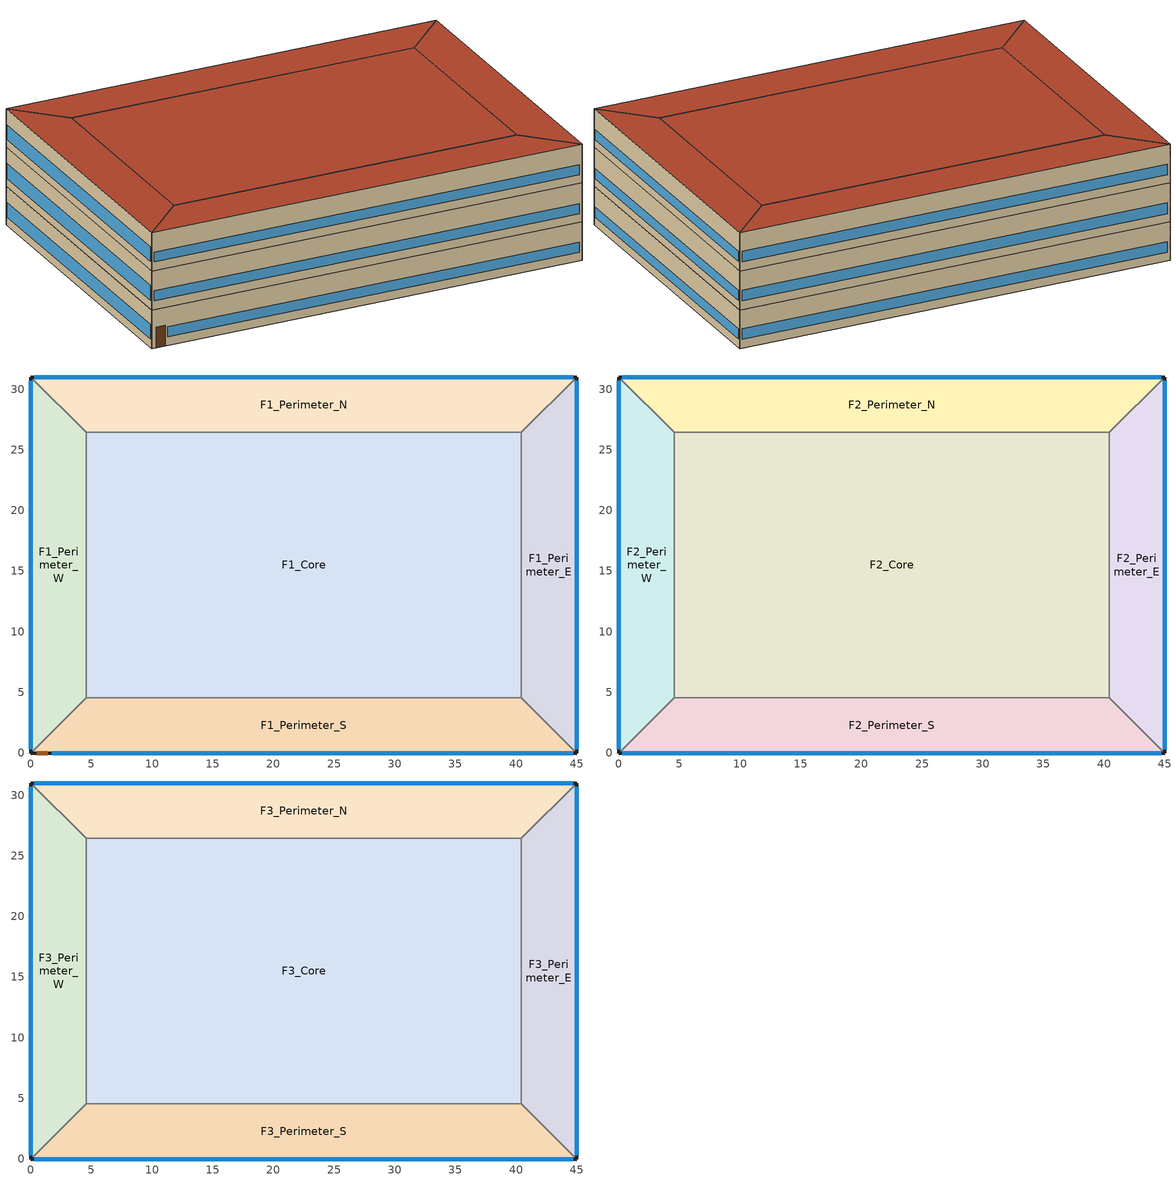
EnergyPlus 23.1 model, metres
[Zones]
F1_Perimeter_S
 floor ground (Slab): 4.57,4.57 40.43,4.57 45,0 0,0 z0
 wall outside (Exterior Wall): 0,0 45,0 z0:4
 wall to F1_Perimeter_E (Interior Wall): 45,0 40.43,4.57 z0:4
 wall to F1_Core (Interior Wall): 40.43,4.57 4.57,4.57 z0:4
 wall to F1_Perimeter_W (Interior Wall): 4.57,4.57 0,0 z0:4
 window (Window): 1.71,0 44.7,0 z0.9:1.95
 door (Exterior Door): 0.5,0 1.41,0 z0:2.13
F1_Perimeter_E
 floor ground (Slab): 40.43,4.57 40.43,26.43 45,31 45,0 z0
 wall outside (Exterior Wall): 45,0 45,31 z0:4
 wall to F1_Perimeter_N (Interior Wall): 45,31 40.43,26.43 z0:4
 wall to F1_Core (Interior Wall): 40.43,26.43 40.43,4.57 z0:4
 window (Window): 45,0.3 45,30.7 z0.9:1.92
F1_Perimeter_N
 floor ground (Slab): 40.43,26.43 4.57,26.43 0,31 45,31 z0
 wall outside (Exterior Wall): 45,31 0,31 z0:4
 wall to F1_Perimeter_W (Interior Wall): 0,31 4.57,26.43 z0:4
 wall to F1_Core (Interior Wall): 4.57,26.43 40.43,26.43 z0:4
 window (Window): 44.7,31 0.3,31 z0.9:1.99
F1_Perimeter_W
 floor ground (Slab): 4.57,26.43 4.57,4.57 0,0 0,31 z0
 wall outside (Exterior Wall): 0,31 0,0 z0:4
 wall to F1_Core (Interior Wall): 4.57,4.57 4.57,26.43 z0:4
 window (Window): 0,30.7 0,0.3 z0.9:2.41
F1_Core
 floor ground (Slab): 4.57,26.43 40.43,26.43 40.43,4.57 4.57,4.57 z0
F2_Perimeter_S
 floor to F1_Perimeter_S (Interior Floor): 4.57,4.57 40.43,4.57 45,0 0,0 z4
 wall outside (Exterior Wall): 0,0 45,0 z4:8
 wall to F2_Perimeter_E (Interior Wall): 45,0 40.43,4.57 z4:8
 wall to F2_Core (Interior Wall): 40.43,4.57 4.57,4.57 z4:8
 wall to F2_Perimeter_W (Interior Wall): 4.57,4.57 0,0 z4:8
 window (Window): 0.3,0 44.7,0 z4.9:5.91
F2_Perimeter_E
 floor to F1_Perimeter_E (Interior Floor): 40.43,4.57 40.43,26.43 45,31 45,0 z4
 wall outside (Exterior Wall): 45,0 45,31 z4:8
 wall to F2_Perimeter_N (Interior Wall): 45,31 40.43,26.43 z4:8
 wall to F2_Core (Interior Wall): 40.43,26.43 40.43,4.57 z4:8
 window (Window): 45,0.3 45,30.7 z4.9:5.92
F2_Perimeter_N
 floor to F1_Perimeter_N (Interior Floor): 40.43,26.43 4.57,26.43 0,31 45,31 z4
 wall outside (Exterior Wall): 45,31 0,31 z4:8
 wall to F2_Perimeter_W (Interior Wall): 0,31 4.57,26.43 z4:8
 wall to F2_Core (Interior Wall): 4.57,26.43 40.43,26.43 z4:8
 window (Window): 44.7,31 0.3,31 z4.9:5.99
F2_Perimeter_W
 floor to F1_Perimeter_W (Interior Floor): 4.57,26.43 4.57,4.57 0,0 0,31 z4
 wall outside (Exterior Wall): 0,31 0,0 z4:8
 wall to F2_Core (Interior Wall): 4.57,4.57 4.57,26.43 z4:8
 window (Window): 0,30.7 0,0.3 z4.9:6.41
F2_Core
 floor to F1_Core (Interior Floor): 4.57,26.43 40.43,26.43 40.43,4.57 4.57,4.57 z4
F3_Perimeter_S
 floor to F2_Perimeter_S (Interior Floor): 4.57,4.57 40.43,4.57 45,0 0,0 z8
 wall outside (Exterior Wall): 0,0 45,0 z8:12
 wall to F3_Perimeter_E (Interior Wall): 45,0 40.43,4.57 z8:12
 wall to F3_Core (Interior Wall): 40.43,4.57 4.57,4.57 z8:12
 wall to F3_Perimeter_W (Interior Wall): 4.57,4.57 0,0 z8:12
 window (Window): 0.3,0 44.7,0 z8.9:9.91
 roof outside (Roof): 0,0 45,0 40.43,4.57 4.57,4.57 z12
F3_Perimeter_E
 floor to F2_Perimeter_E (Interior Floor): 40.43,4.57 40.43,26.43 45,31 45,0 z8
 wall outside (Exterior Wall): 45,0 45,31 z8:12
 wall to F3_Perimeter_N (Interior Wall): 45,31 40.43,26.43 z8:12
 wall to F3_Core (Interior Wall): 40.43,26.43 40.43,4.57 z8:12
 window (Window): 45,0.3 45,30.7 z8.9:9.92
 roof outside (Roof): 45,0 45,31 40.43,26.43 40.43,4.57 z12
F3_Perimeter_N
 floor to F2_Perimeter_N (Interior Floor): 40.43,26.43 4.57,26.43 0,31 45,31 z8
 wall outside (Exterior Wall): 45,31 0,31 z8:12
 wall to F3_Perimeter_W (Interior Wall): 0,31 4.57,26.43 z8:12
 wall to F3_Core (Interior Wall): 4.57,26.43 40.43,26.43 z8:12
 window (Window): 44.7,31 0.3,31 z8.9:9.99
 roof outside (Roof): 45,31 0,31 4.57,26.43 40.43,26.43 z12
F3_Perimeter_W
 floor to F2_Perimeter_W (Interior Floor): 4.57,26.43 4.57,4.57 0,0 0,31 z8
 wall outside (Exterior Wall): 0,31 0,0 z8:12
 wall to F3_Core (Interior Wall): 4.57,4.57 4.57,26.43 z8:12
 window (Window): 0,30.7 0,0.3 z8.9:10.41
 roof outside (Roof): 0,31 0,0 4.57,4.57 4.57,26.43 z12
F3_Core
 floor to F2_Core (Interior Floor): 4.57,26.43 40.43,26.43 40.43,4.57 4.57,4.57 z8
 roof outside (Roof): 4.57,4.57 40.43,4.57 40.43,26.43 4.57,26.43 z12
[Building]
V07-medium-office-houston: 0, Suburbs, 0.04, 0.4, FullExterior, 25, 6
[Site:Location]
Houston TX: 30, -95.37, -6, 29
[Site:GroundTemperature:BuildingSurface]
14.3, 15.4, 17.1, 19.2, 21, 22.5, 23.1, 23.1, 22.2, 19.2, 17.5, 15.3
[SizingPeriod:DesignDay]
Houston Bush Intercontinental Ann Htg 99.6% Condns DB: 1, 21, WinterDesignDay, -1.6, 0, DefaultMultipliers, , Wetbulb, -1.6, , , , , 100977, 2.8, 0, No, No, No, ASHRAEClearSky, , , , , 0
Houston Bush Intercontinental Ann Clg .4% Condns DB=>MWB: 7, 21, SummerDesignDay, 36, 10.1, DefaultMultipliers, , Wetbulb, 24.8, , , , , 100977, 3.5, 170, No, No, No, ASHRAETau, , , 0.499, 1.97
[Material]
Face brick 100mm: MediumRough, 0.1, 0.89, 1920, 790, 0.9, 0.6, 0.6
Carpet pad 12mm: MediumRough, 0.0127, 0.06, 288, 1380, 0.9, 0.6, 0.6
Cast concrete 200mm: MediumRough, 0.2, 1.73, 2243, 837, 0.9, 0.6, 0.6
Gypsum board 13mm: MediumRough, 0.0127, 0.16, 800, 1090, 0.9, 0.6, 0.6
Metal deck 1.5mm: MediumRough, 0.0015, 45, 7680, 418, 0.9, 0.6, 0.6
Mineral wool 100mm: MediumRough, 0.1, 0.036, 64, 840, 0.9, 0.6, 0.6
Polyiso board 150mm: MediumRough, 0.15, 0.024, 30, 1470, 0.9, 0.6, 0.6
Roof membrane 10mm: MediumRough, 0.0095, 0.16, 1121, 1460, 0.9, 0.6, 0.6
Door panel: MediumSmooth, 0.045, 0.15, 600, 1630, 0.9, 0.6, 0.6
[Construction]
Exterior Wall: Face brick 100mm, Mineral wool 100mm, Gypsum board 13mm
Roof: Roof membrane 10mm, Polyiso board 150mm, Metal deck 1.5mm
Slab: Cast concrete 200mm, Carpet pad 12mm
Interior Floor: Cast concrete 200mm
Interior Wall: Gypsum board 13mm, Gypsum board 13mm
Window: Glazing
Exterior Door: Door panel
[WindowMaterial:SimpleGlazingSystem]
Glazing: 2.9, 0.22, 0.54
[Zone]
F1_Perimeter_S; F1_Perimeter_E; F1_Perimeter_N; F1_Perimeter_W; F1_Core; F2_Perimeter_S; F2_Perimeter_E; F2_Perimeter_N; F2_Perimeter_W; F2_Core; F3_Perimeter_S; F3_Perimeter_E; F3_Perimeter_N; F3_Perimeter_W; F3_Core: 0, 0, 0, 0, 1, 1, autocalculate, autocalculate, autocalculate, , , Yes
[People]
F1_Perimeter_S People: F1_Perimeter_S, Occupancy Schedule, People, 7.9632, , , 0.3, autocalculate, Activity Schedule
F1_Perimeter_E People: F1_Perimeter_E, Occupancy Schedule, People, 5.2057, , , 0.3, autocalculate, Activity Schedule
F1_Perimeter_N People: F1_Perimeter_N, Occupancy Schedule, People, 7.9632, , , 0.3, autocalculate, Activity Schedule
F1_Perimeter_W People: F1_Perimeter_W, Occupancy Schedule, People, 5.2057, , , 0.3, autocalculate, Activity Schedule
F1_Core People: F1_Core, Occupancy Schedule, People, 33.7854, , , 0.3, autocalculate, Activity Schedule
F2_Perimeter_S People: F2_Perimeter_S, Occupancy Schedule, People, 7.9632, , , 0.3, autocalculate, Activity Schedule
F2_Perimeter_E People: F2_Perimeter_E, Occupancy Schedule, People, 5.2057, , , 0.3, autocalculate, Activity Schedule
F2_Perimeter_N People: F2_Perimeter_N, Occupancy Schedule, People, 7.9632, , , 0.3, autocalculate, Activity Schedule
F2_Perimeter_W People: F2_Perimeter_W, Occupancy Schedule, People, 5.2057, , , 0.3, autocalculate, Activity Schedule
F2_Core People: F2_Core, Occupancy Schedule, People, 33.7854, , , 0.3, autocalculate, Activity Schedule
F3_Perimeter_S People: F3_Perimeter_S, Occupancy Schedule, People, 7.9632, , , 0.3, autocalculate, Activity Schedule
F3_Perimeter_E People: F3_Perimeter_E, Occupancy Schedule, People, 5.2057, , , 0.3, autocalculate, Activity Schedule
F3_Perimeter_N People: F3_Perimeter_N, Occupancy Schedule, People, 7.9632, , , 0.3, autocalculate, Activity Schedule
F3_Perimeter_W People: F3_Perimeter_W, Occupancy Schedule, People, 5.2057, , , 0.3, autocalculate, Activity Schedule
F3_Core People: F3_Core, Occupancy Schedule, People, 33.7854, , , 0.3, autocalculate, Activity Schedule
[Lights]
F1_Perimeter_S Lights: F1_Perimeter_S, Lighting Schedule, Watts/Area, , 8.47, , 0, 0.42, 0.18
F1_Perimeter_E Lights: F1_Perimeter_E, Lighting Schedule, Watts/Area, , 8.47, , 0, 0.42, 0.18
F1_Perimeter_N Lights: F1_Perimeter_N, Lighting Schedule, Watts/Area, , 8.47, , 0, 0.42, 0.18
F1_Perimeter_W Lights: F1_Perimeter_W, Lighting Schedule, Watts/Area, , 8.47, , 0, 0.42, 0.18
F1_Core Lights: F1_Core, Lighting Schedule, Watts/Area, , 8.47, , 0, 0.42, 0.18
F2_Perimeter_S Lights: F2_Perimeter_S, Lighting Schedule, Watts/Area, , 8.47, , 0, 0.42, 0.18
F2_Perimeter_E Lights: F2_Perimeter_E, Lighting Schedule, Watts/Area, , 8.47, , 0, 0.42, 0.18
F2_Perimeter_N Lights: F2_Perimeter_N, Lighting Schedule, Watts/Area, , 8.47, , 0, 0.42, 0.18
F2_Perimeter_W Lights: F2_Perimeter_W, Lighting Schedule, Watts/Area, , 8.47, , 0, 0.42, 0.18
F2_Core Lights: F2_Core, Lighting Schedule, Watts/Area, , 8.47, , 0, 0.42, 0.18
F3_Perimeter_S Lights: F3_Perimeter_S, Lighting Schedule, Watts/Area, , 8.47, , 0, 0.42, 0.18
F3_Perimeter_E Lights: F3_Perimeter_E, Lighting Schedule, Watts/Area, , 8.47, , 0, 0.42, 0.18
F3_Perimeter_N Lights: F3_Perimeter_N, Lighting Schedule, Watts/Area, , 8.47, , 0, 0.42, 0.18
F3_Perimeter_W Lights: F3_Perimeter_W, Lighting Schedule, Watts/Area, , 8.47, , 0, 0.42, 0.18
F3_Core Lights: F3_Core, Lighting Schedule, Watts/Area, , 8.47, , 0, 0.42, 0.18
[ElectricEquipment]
F1_Perimeter_S Equipment: F1_Perimeter_S, Equipment Schedule, Watts/Area, , 9.64, , 0, 0.5, 0
F1_Perimeter_E Equipment: F1_Perimeter_E, Equipment Schedule, Watts/Area, , 9.64, , 0, 0.5, 0
F1_Perimeter_N Equipment: F1_Perimeter_N, Equipment Schedule, Watts/Area, , 9.64, , 0, 0.5, 0
F1_Perimeter_W Equipment: F1_Perimeter_W, Equipment Schedule, Watts/Area, , 9.64, , 0, 0.5, 0
F1_Core Equipment: F1_Core, Equipment Schedule, Watts/Area, , 9.64, , 0, 0.5, 0
F2_Perimeter_S Equipment: F2_Perimeter_S, Equipment Schedule, Watts/Area, , 9.64, , 0, 0.5, 0
F2_Perimeter_E Equipment: F2_Perimeter_E, Equipment Schedule, Watts/Area, , 9.64, , 0, 0.5, 0
F2_Perimeter_N Equipment: F2_Perimeter_N, Equipment Schedule, Watts/Area, , 9.64, , 0, 0.5, 0
F2_Perimeter_W Equipment: F2_Perimeter_W, Equipment Schedule, Watts/Area, , 9.64, , 0, 0.5, 0
F2_Core Equipment: F2_Core, Equipment Schedule, Watts/Area, , 9.64, , 0, 0.5, 0
F3_Perimeter_S Equipment: F3_Perimeter_S, Equipment Schedule, Watts/Area, , 9.64, , 0, 0.5, 0
F3_Perimeter_E Equipment: F3_Perimeter_E, Equipment Schedule, Watts/Area, , 9.64, , 0, 0.5, 0
F3_Perimeter_N Equipment: F3_Perimeter_N, Equipment Schedule, Watts/Area, , 9.64, , 0, 0.5, 0
F3_Perimeter_W Equipment: F3_Perimeter_W, Equipment Schedule, Watts/Area, , 9.64, , 0, 0.5, 0
F3_Core Equipment: F3_Core, Equipment Schedule, Watts/Area, , 9.64, , 0, 0.5, 0
[ZoneInfiltration:DesignFlowRate]
F1_Perimeter_S Infiltration: F1_Perimeter_S, Always On, AirChanges/Hour, , , , 0.15, 1, 0, 0, 0
F1_Perimeter_E Infiltration: F1_Perimeter_E, Always On, AirChanges/Hour, , , , 0.15, 1, 0, 0, 0
F1_Perimeter_N Infiltration: F1_Perimeter_N, Always On, AirChanges/Hour, , , , 0.15, 1, 0, 0, 0
F1_Perimeter_W Infiltration: F1_Perimeter_W, Always On, AirChanges/Hour, , , , 0.15, 1, 0, 0, 0
F1_Core Infiltration: F1_Core, Always On, AirChanges/Hour, , , , 0.15, 1, 0, 0, 0
F2_Perimeter_S Infiltration: F2_Perimeter_S, Always On, AirChanges/Hour, , , , 0.15, 1, 0, 0, 0
F2_Perimeter_E Infiltration: F2_Perimeter_E, Always On, AirChanges/Hour, , , , 0.15, 1, 0, 0, 0
F2_Perimeter_N Infiltration: F2_Perimeter_N, Always On, AirChanges/Hour, , , , 0.15, 1, 0, 0, 0
F2_Perimeter_W Infiltration: F2_Perimeter_W, Always On, AirChanges/Hour, , , , 0.15, 1, 0, 0, 0
F2_Core Infiltration: F2_Core, Always On, AirChanges/Hour, , , , 0.15, 1, 0, 0, 0
F3_Perimeter_S Infiltration: F3_Perimeter_S, Always On, AirChanges/Hour, , , , 0.15, 1, 0, 0, 0
F3_Perimeter_E Infiltration: F3_Perimeter_E, Always On, AirChanges/Hour, , , , 0.15, 1, 0, 0, 0
F3_Perimeter_N Infiltration: F3_Perimeter_N, Always On, AirChanges/Hour, , , , 0.15, 1, 0, 0, 0
F3_Perimeter_W Infiltration: F3_Perimeter_W, Always On, AirChanges/Hour, , , , 0.15, 1, 0, 0, 0
F3_Core Infiltration: F3_Core, Always On, AirChanges/Hour, , , , 0.15, 1, 0, 0, 0
[HVACTemplate:Thermostat]
Thermostat: Heating Setpoint, , Cooling Setpoint
[HVACTemplate:Zone:Unitary]
F1_Perimeter_S: F1_Perimeter_S PSZ-HP, Thermostat, autosize, , , Flow/Person, 0.00236
F1_Perimeter_E: F1_Perimeter_E PSZ-HP, Thermostat, autosize, , , Flow/Person, 0.00236
F1_Perimeter_N: F1_Perimeter_N PSZ-HP, Thermostat, autosize, , , Flow/Person, 0.00236
F1_Perimeter_W: F1_Perimeter_W PSZ-HP, Thermostat, autosize, , , Flow/Person, 0.00236
F1_Core: F1_Core PSZ-HP, Thermostat, autosize, , , Flow/Person, 0.00236
F2_Perimeter_S: F2_Perimeter_S PSZ-HP, Thermostat, autosize, , , Flow/Person, 0.00236
F2_Perimeter_E: F2_Perimeter_E PSZ-HP, Thermostat, autosize, , , Flow/Person, 0.00236
F2_Perimeter_N: F2_Perimeter_N PSZ-HP, Thermostat, autosize, , , Flow/Person, 0.00236
F2_Perimeter_W: F2_Perimeter_W PSZ-HP, Thermostat, autosize, , , Flow/Person, 0.00236
F2_Core: F2_Core PSZ-HP, Thermostat, autosize, , , Flow/Person, 0.00236
F3_Perimeter_S: F3_Perimeter_S PSZ-HP, Thermostat, autosize, , , Flow/Person, 0.00236
F3_Perimeter_E: F3_Perimeter_E PSZ-HP, Thermostat, autosize, , , Flow/Person, 0.00236
F3_Perimeter_N: F3_Perimeter_N PSZ-HP, Thermostat, autosize, , , Flow/Person, 0.00236
F3_Perimeter_W: F3_Perimeter_W PSZ-HP, Thermostat, autosize, , , Flow/Person, 0.00236
F3_Core: F3_Core PSZ-HP, Thermostat, autosize, , , Flow/Person, 0.00236
[HVACTemplate:System:UnitaryHeatPump:AirToAir]
F1_Perimeter_S PSZ-HP: , F1_Perimeter_S, autosize, autosize, , , BlowThrough, 0.6, 500, 0.9, , SingleSpeedDX, , 12.8, autosize, autosize, 3.4, SingleSpeedDXHeatPump, , 45, autosize, 3.08, -8, , , , , Electric, , autosize, , , , autosize, autosize, , NoEconomizer
F1_Perimeter_E PSZ-HP: , F1_Perimeter_E, autosize, autosize, , , BlowThrough, 0.6, 500, 0.9, , SingleSpeedDX, , 12.8, autosize, autosize, 3.4, SingleSpeedDXHeatPump, , 45, autosize, 3.08, -8, , , , , Electric, , autosize, , , , autosize, autosize, , NoEconomizer
F1_Perimeter_N PSZ-HP: , F1_Perimeter_N, autosize, autosize, , , BlowThrough, 0.6, 500, 0.9, , SingleSpeedDX, , 12.8, autosize, autosize, 3.4, SingleSpeedDXHeatPump, , 45, autosize, 3.08, -8, , , , , Electric, , autosize, , , , autosize, autosize, , NoEconomizer
F1_Perimeter_W PSZ-HP: , F1_Perimeter_W, autosize, autosize, , , BlowThrough, 0.6, 500, 0.9, , SingleSpeedDX, , 12.8, autosize, autosize, 3.4, SingleSpeedDXHeatPump, , 45, autosize, 3.08, -8, , , , , Electric, , autosize, , , , autosize, autosize, , NoEconomizer
F1_Core PSZ-HP: , F1_Core, autosize, autosize, , , BlowThrough, 0.6, 500, 0.9, , SingleSpeedDX, , 12.8, autosize, autosize, 3.4, SingleSpeedDXHeatPump, , 45, autosize, 3.08, -8, , , , , Electric, , autosize, , , , autosize, autosize, , NoEconomizer
F2_Perimeter_S PSZ-HP: , F2_Perimeter_S, autosize, autosize, , , BlowThrough, 0.6, 500, 0.9, , SingleSpeedDX, , 12.8, autosize, autosize, 3.4, SingleSpeedDXHeatPump, , 45, autosize, 3.08, -8, , , , , Electric, , autosize, , , , autosize, autosize, , NoEconomizer
F2_Perimeter_E PSZ-HP: , F2_Perimeter_E, autosize, autosize, , , BlowThrough, 0.6, 500, 0.9, , SingleSpeedDX, , 12.8, autosize, autosize, 3.4, SingleSpeedDXHeatPump, , 45, autosize, 3.08, -8, , , , , Electric, , autosize, , , , autosize, autosize, , NoEconomizer
F2_Perimeter_N PSZ-HP: , F2_Perimeter_N, autosize, autosize, , , BlowThrough, 0.6, 500, 0.9, , SingleSpeedDX, , 12.8, autosize, autosize, 3.4, SingleSpeedDXHeatPump, , 45, autosize, 3.08, -8, , , , , Electric, , autosize, , , , autosize, autosize, , NoEconomizer
F2_Perimeter_W PSZ-HP: , F2_Perimeter_W, autosize, autosize, , , BlowThrough, 0.6, 500, 0.9, , SingleSpeedDX, , 12.8, autosize, autosize, 3.4, SingleSpeedDXHeatPump, , 45, autosize, 3.08, -8, , , , , Electric, , autosize, , , , autosize, autosize, , NoEconomizer
F2_Core PSZ-HP: , F2_Core, autosize, autosize, , , BlowThrough, 0.6, 500, 0.9, , SingleSpeedDX, , 12.8, autosize, autosize, 3.4, SingleSpeedDXHeatPump, , 45, autosize, 3.08, -8, , , , , Electric, , autosize, , , , autosize, autosize, , NoEconomizer
F3_Perimeter_S PSZ-HP: , F3_Perimeter_S, autosize, autosize, , , BlowThrough, 0.6, 500, 0.9, , SingleSpeedDX, , 12.8, autosize, autosize, 3.4, SingleSpeedDXHeatPump, , 45, autosize, 3.08, -8, , , , , Electric, , autosize, , , , autosize, autosize, , NoEconomizer
F3_Perimeter_E PSZ-HP: , F3_Perimeter_E, autosize, autosize, , , BlowThrough, 0.6, 500, 0.9, , SingleSpeedDX, , 12.8, autosize, autosize, 3.4, SingleSpeedDXHeatPump, , 45, autosize, 3.08, -8, , , , , Electric, , autosize, , , , autosize, autosize, , NoEconomizer
F3_Perimeter_N PSZ-HP: , F3_Perimeter_N, autosize, autosize, , , BlowThrough, 0.6, 500, 0.9, , SingleSpeedDX, , 12.8, autosize, autosize, 3.4, SingleSpeedDXHeatPump, , 45, autosize, 3.08, -8, , , , , Electric, , autosize, , , , autosize, autosize, , NoEconomizer
F3_Perimeter_W PSZ-HP: , F3_Perimeter_W, autosize, autosize, , , BlowThrough, 0.6, 500, 0.9, , SingleSpeedDX, , 12.8, autosize, autosize, 3.4, SingleSpeedDXHeatPump, , 45, autosize, 3.08, -8, , , , , Electric, , autosize, , , , autosize, autosize, , NoEconomizer
F3_Core PSZ-HP: , F3_Core, autosize, autosize, , , BlowThrough, 0.6, 500, 0.9, , SingleSpeedDX, , 12.8, autosize, autosize, 3.4, SingleSpeedDXHeatPump, , 45, autosize, 3.08, -8, , , , , Electric, , autosize, , , , autosize, autosize, , NoEconomizer
[Schedule:Compact]
Occupancy Schedule: Fraction, Through: 12/31, For: Weekdays SummerDesignDay WinterDesignDay, Until: 07:00, 0, Until: 18:00, 0.95, Until: 24:00, 0, For: Saturday, Until: 08:00, 0, Until: 12:00, 0.95, Until: 24:00, 0, For: Sunday Holidays AllOtherDays, Until: 24:00, 0
Lighting Schedule: Fraction, Through: 12/31, For: Weekdays SummerDesignDay WinterDesignDay, Until: 07:00, 0.05, Until: 18:00, 0.9, Until: 24:00, 0.05, For: Saturday, Until: 08:00, 0.05, Until: 12:00, 0.9, Until: 24:00, 0.05, For: Sunday Holidays AllOtherDays, Until: 24:00, 0.05
Equipment Schedule: Fraction, Through: 12/31, For: Weekdays SummerDesignDay WinterDesignDay, Until: 07:00, 0.3, Until: 18:00, 0.9, Until: 24:00, 0.3, For: Saturday, Until: 08:00, 0.3, Until: 12:00, 0.9, Until: 24:00, 0.3, For: Sunday Holidays AllOtherDays, Until: 24:00, 0.3
Activity Schedule: Any Number, Through: 12/31, For: AllDays, Until: 24:00, 120
Always On: Fraction, Through: 12/31, For: AllDays, Until: 24:00, 1
Heating Setpoint: Temperature, Through: 12/31, For: Weekdays, Until: 05:00, 15.6, Until: 18:00, 21, Until: 24:00, 15.6, For: Saturday, Until: 06:00, 15.6, Until: 12:00, 21, Until: 24:00, 15.6, For: SummerDesignDay WinterDesignDay, Until: 24:00, 21, For: Sunday Holidays AllOtherDays, Until: 24:00, 15.6
Cooling Setpoint: Temperature, Through: 12/31, For: Weekdays, Until: 05:00, 29.4, Until: 18:00, 24, Until: 24:00, 29.4, For: Saturday, Until: 06:00, 29.4, Until: 12:00, 24, Until: 24:00, 29.4, For: SummerDesignDay WinterDesignDay, Until: 24:00, 24, For: Sunday Holidays AllOtherDays, Until: 24:00, 29.4
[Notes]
source: assumed (half the monthly mean air temperature plus 9 C)
